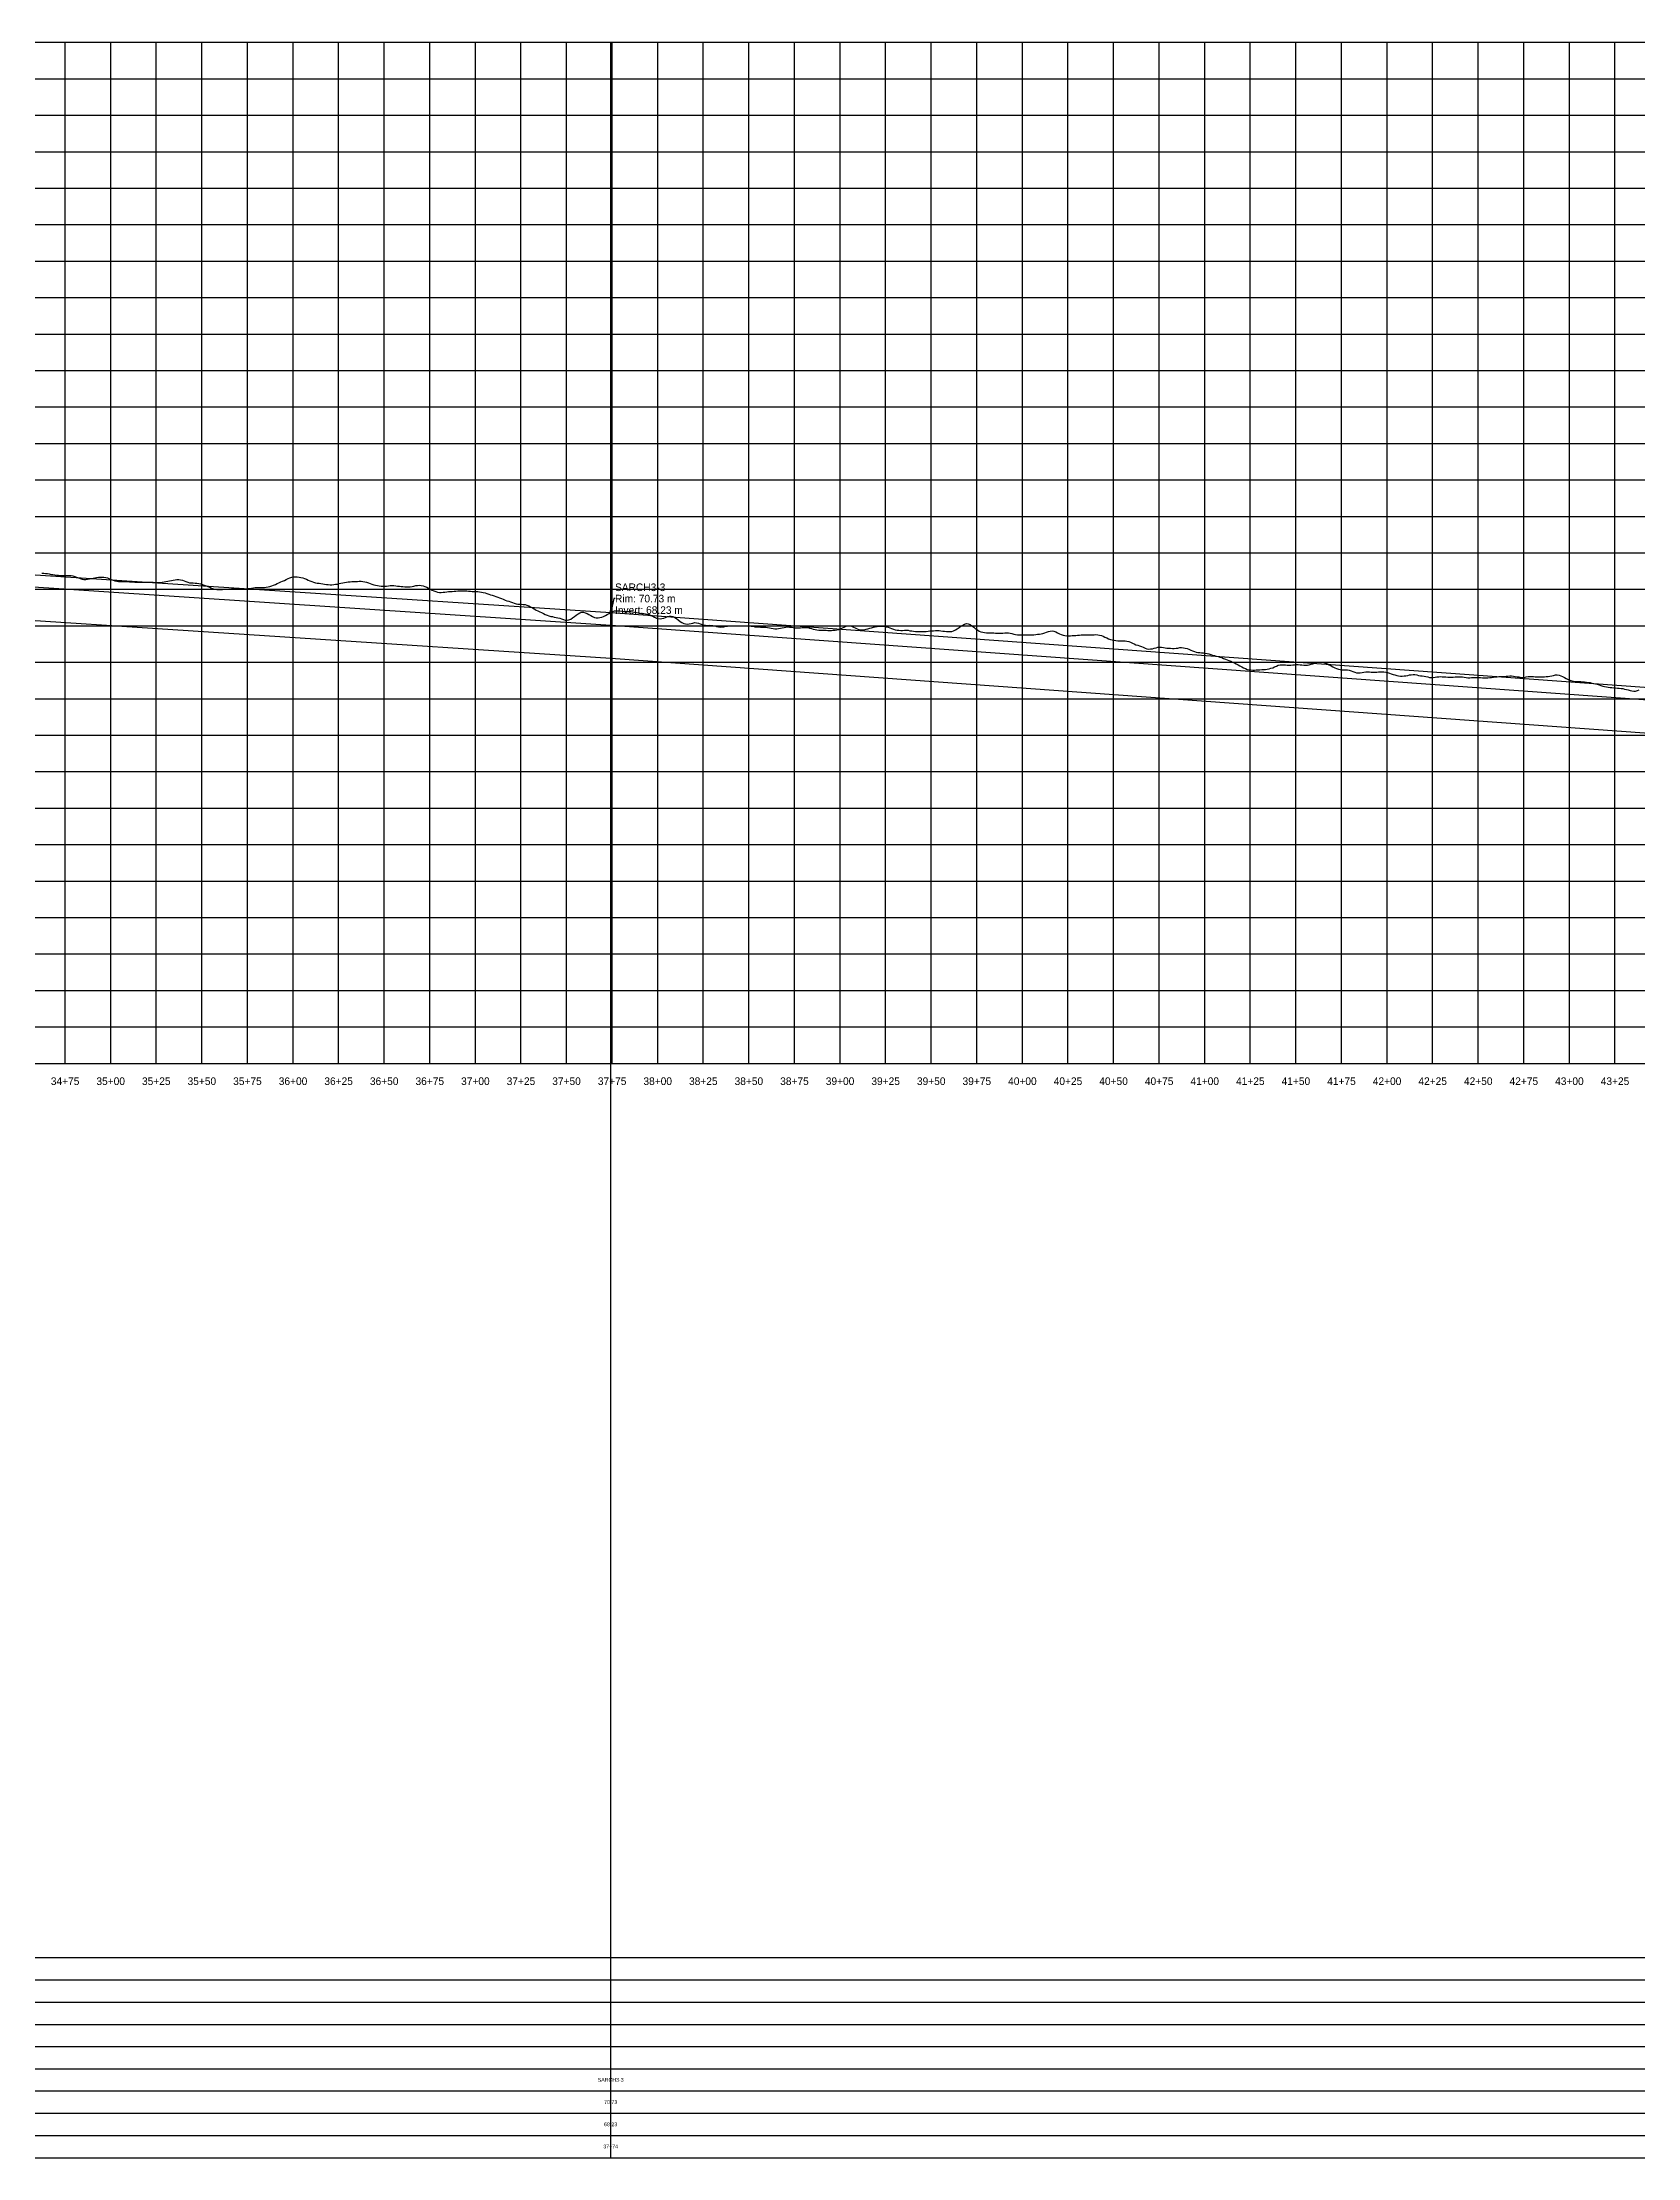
# Model space of a CAD drawing. Extents: x -64 to 6906, y -140 to 1027.
# Drawn here: x 3462 to 4337, y -140 to 1020 of the extents above; entities that cross this region are included whole.
import ezdxf
from ezdxf.enums import TextEntityAlignment as Align

# ---------------------------------------------------------------- set-up
doc = ezdxf.new("R2010")
doc.units = 0
for name, color, linetype in [('Annotation', 7, 'Continuous'), ('Annotation_Table', 254, 'Continuous'), ('Crown', 7, 'Continuous'), ('Grid', 254, 'Continuous'), ('Grid_Text', 7, 'Continuous'), ('Ground_Elevation', 3, 'Continuous'), ('Hydraulic_Grade', 5, 'Continuous'), ('Invert', 7, 'Continuous'), ('Structure', 7, 'Continuous')]:
    doc.layers.add(name, color=color, linetype=linetype)

msp = doc.modelspace()

# ---------------------------------------------------------------- linework, layer by layer
at = {"layer": 'Annotation', "color": 0}
msp.add_lwpolyline([(3774.2, 707.3), (3774, 708.2), (3774.8, 708.1)], close=True, dxfattribs=at)
msp.add_lwpolyline([(3776.6, 714.9), (3775.9, 714.9), (3774.2, 707.3)], dxfattribs=at)
at = {"layer": 'Annotation_Table', "color": 254}
for points in [[(3774.2, -140.2), (3774.2, 1020)], [(-25, -30.5), (6874.9, -30.5)], [(-25, -42.7), (6874.9, -42.7)], [(-25, -54.9), (6874.9, -54.9)], [(-25, -67.1), (6874.9, -67.1)], [(-25, -79.2), (6874.9, -79.2)], [(-25, -91.4), (6874.9, -91.4)], [(-25, -103.6), (6874.9, -103.6)], [(-25, -115.8), (6874.9, -115.8)], [(-25, -128), (6874.9, -128)], [(-25, -140.2), (6874.9, -140.2)]]:
    msp.add_lwpolyline(points, dxfattribs=at)
at = {"layer": 'Crown', "color": 0}
for points in [[(3014.3, 757), (3774.2, 707.3)], [(3774.2, 707.3), (3774.2, 707.3)], [(3774.2, 707.3), (5953.3, 549.9)]]:
    msp.add_lwpolyline(points, dxfattribs=at)
at = {"layer": 'Grid', "color": 254}
for points in [[(-25, 1020), (6875, 1020)], [(3475, 460), (3475, 1020)], [(3500, 460), (3500, 1020)], [(3525, 460), (3525, 1020)], [(3550, 460), (3550, 1020)], [(3575, 460), (3575, 1020)], [(3600, 460), (3600, 1020)], [(3625, 460), (3625, 1020)], [(3650, 460), (3650, 1020)], [(3675, 460), (3675, 1020)], [(3700, 460), (3700, 1020)], [(3725, 460), (3725, 1020)], [(3750, 460), (3750, 1020)], [(3775, 460), (3775, 1020)], [(3800, 460), (3800, 1020)], [(3825, 460), (3825, 1020)], [(3850, 460), (3850, 1020)], [(3875, 460), (3875, 1020)], [(3900, 460), (3900, 1020)], [(3925, 460), (3925, 1020)], [(3950, 460), (3950, 1020)], [(3975, 460), (3975, 1020)], [(4000, 460), (4000, 1020)], [(4025, 460), (4025, 1020)], [(4050, 460), (4050, 1020)], [(4075, 460), (4075, 1020)], [(4100, 460), (4100, 1020)], [(4125, 460), (4125, 1020)], [(4150, 460), (4150, 1020)], [(4175, 460), (4175, 1020)], [(4200, 460), (4200, 1020)], [(4225, 460), (4225, 1020)], [(4250, 460), (4250, 1020)], [(4275, 460), (4275, 1020)], [(4300, 460), (4300, 1020)], [(4325, 460), (4325, 1020)], [(-25, 1000), (6875, 1000)], [(-25, 980), (6875, 980)], [(-25, 960), (6875, 960)], [(-25, 940), (6875, 940)], [(-25, 920), (6875, 920)], [(-25, 900), (6875, 900)], [(-25, 880), (6875, 880)], [(-25, 860), (6875, 860)], [(-25, 840), (6875, 840)], [(-25, 820), (6875, 820)], [(-25, 800), (6875, 800)], [(-25, 780), (6875, 780)], [(-25, 760), (6875, 760)], [(-25, 740), (6875, 740)], [(-25, 720), (6875, 720)], [(-25, 700), (6875, 700)], [(-25, 680), (6875, 680)], [(-25, 660), (6875, 660)], [(-25, 640), (6875, 640)], [(-25, 620), (6875, 620)], [(-25, 600), (6875, 600)], [(-25, 580), (6875, 580)], [(-25, 560), (6875, 560)], [(-25, 540), (6875, 540)], [(-25, 520), (6875, 520)], [(-25, 500), (6875, 500)], [(-25, 480), (6875, 480)], [(-25, 460), (6875, 460)]]:
    msp.add_lwpolyline(points, dxfattribs=at)
at = {"layer": 'Ground_Elevation', "color": 3}
msp.add_lwpolyline([(3462.3, 728.9), (3463.3, 728.8), (3464.3, 728.7), (3465.3, 728.6), (3466.3, 728.4), (3467.3, 728.2), (3468.3, 728.1), (3469.3, 728), (3470.3, 727.8), (3471.3, 727.7), (3472.3, 727.6), (3473.3, 727.5), (3474.3, 727.5), (3475.3, 727.5), (3476.3, 727.5), (3477.3, 727.5), (3478.3, 727.5), (3479.3, 727.3), (3480.3, 727.1), (3481.3, 726.7), (3482.3, 726.3), (3483.3, 725.9), (3484.3, 725.6), (3485.3, 725.4), (3486.3, 725.4), (3487.3, 725.5), (3488.3, 725.7), (3489.3, 725.9), (3490.3, 726.1), (3491.3, 726.3), (3492.3, 726.5), (3493.3, 726.6), (3494.3, 726.7), (3495.3, 726.7), (3496.3, 726.6), (3497.3, 726.4), (3498.3, 726.2), (3499.3, 725.8), (3500.3, 725.4), (3501.3, 725), (3502.3, 724.7), (3503.3, 724.5), (3504.3, 724.3), (3505.3, 724.2), (3506.3, 724.2), (3507.3, 724.2), (3508.3, 724.2), (3509.3, 724.2), (3510.3, 724.1), (3511.3, 724), (3512.3, 724), (3513.3, 723.9), (3514.3, 723.9), (3515.3, 723.9), (3516.3, 723.9), (3517.3, 723.9), (3518.3, 723.9), (3519.3, 723.9), (3520.3, 723.9), (3521.3, 723.9), (3522.3, 723.9), (3523.3, 723.9), (3524.3, 723.8), (3525.3, 723.8), (3526.3, 723.8), (3527.3, 723.8), (3528.3, 723.9), (3529.3, 724.1), (3530.3, 724.3), (3531.3, 724.4), (3532.3, 724.6), (3533.3, 724.8), (3534.3, 725), (3535.3, 725.1), (3536.3, 725.3), (3537.3, 725.3), (3538.3, 725.2), (3539.3, 725), (3540.3, 724.6), (3541.3, 724.2), (3542.3, 723.9), (3543.3, 723.6), (3544.3, 723.5), (3545.3, 723.5), (3546.3, 723.4), (3547.3, 723.3), (3548.3, 723.2), (3549.3, 723), (3550.3, 722.6), (3551.3, 722.3), (3552.3, 721.9), (3553.3, 721.5), (3554.3, 721.1), (3555.3, 720.6), (3556.3, 720.3), (3557.3, 720), (3558.3, 719.9), (3559.3, 719.8), (3560.3, 719.8), (3561.3, 719.9), (3562.3, 720), (3563.3, 720), (3564.3, 720.1), (3565.3, 720.1), (3566.3, 720.2), (3567.3, 720.3), (3568.3, 720.3), (3569.3, 720.3), (3570.3, 720.3), (3571.3, 720.2), (3572.3, 720.1), (3573.3, 720.1), (3574.3, 720.2), (3575.3, 720.4), (3576.3, 720.5), (3577.3, 720.7), (3578.3, 720.8), (3579.3, 720.9), (3580.3, 720.9), (3581.3, 720.9), (3582.3, 720.9), (3583.3, 720.9), (3584.3, 721), (3585.3, 721.1), (3586.3, 721.3), (3587.3, 721.6), (3588.3, 721.9), (3589.3, 722.3), (3590.3, 722.7), (3591.3, 723.1), (3592.3, 723.6), (3593.3, 724), (3594.3, 724.5), (3595.3, 724.9), (3596.3, 725.4), (3597.3, 725.9), (3598.3, 726.3), (3599.3, 726.6), (3600.3, 726.8), (3601.3, 726.8), (3602.3, 726.8), (3603.3, 726.7), (3604.3, 726.5), (3605.3, 726.3), (3606.3, 726), (3607.3, 725.5), (3608.3, 725), (3609.3, 724.6), (3610.3, 724.2), (3611.3, 723.9), (3612.3, 723.6), (3613.3, 723.4), (3614.3, 723.3), (3615.3, 723.1), (3616.3, 723), (3617.3, 722.8), (3618.3, 722.7), (3619.3, 722.6), (3620.3, 722.5), (3621.3, 722.5), (3622.3, 722.6), (3623.3, 722.8), (3624.3, 722.9), (3625.3, 723.1), (3626.3, 723.3), (3627.3, 723.5), (3628.3, 723.8), (3629.3, 723.9), (3630.3, 724), (3631.3, 724.1), (3632.3, 724.2), (3633.3, 724.2), (3634.3, 724.3), (3635.3, 724.3), (3636.3, 724.4), (3637.3, 724.4), (3638.3, 724.3), (3639.3, 724.1), (3640.3, 723.9), (3641.3, 723.5), (3642.3, 723.1), (3643.3, 722.8), (3644.3, 722.5), (3645.3, 722.2), (3646.3, 722), (3647.3, 721.9), (3648.3, 721.8), (3649.3, 721.8), (3650.3, 721.8), (3651.3, 721.8), (3652.3, 721.9), (3653.3, 722), (3654.3, 722.1), (3655.3, 722), (3656.3, 721.9), (3657.3, 721.8), (3658.3, 721.7), (3659.3, 721.6), (3660.3, 721.5), (3661.3, 721.4), (3662.3, 721.4), (3663.3, 721.3), (3664.3, 721.4), (3665.3, 721.5), (3666.3, 721.7), (3667.3, 722), (3668.3, 722.1), (3669.3, 722.2), (3670.3, 722.1), (3671.3, 721.9), (3672.3, 721.6), (3673.3, 721.2), (3674.3, 720.7), (3675.3, 720.1), (3676.3, 719.6), (3677.3, 719.2), (3678.3, 718.8), (3679.3, 718.5), (3680.3, 718.3), (3681.3, 718.3), (3682.3, 718.4), (3683.3, 718.5), (3684.3, 718.6), (3685.3, 718.7), (3686.3, 718.8), (3687.3, 718.8), (3688.3, 718.9), (3689.3, 719), (3690.3, 719.1), (3691.3, 719.2), (3692.3, 719.2), (3693.3, 719.2), (3694.3, 719.2), (3695.3, 719.1), (3696.3, 719), (3697.3, 718.9), (3698.3, 718.8), (3699.3, 718.7), (3700.3, 718.7), (3701.3, 718.7), (3702.3, 718.6), (3703.3, 718.5), (3704.3, 718.3), (3705.3, 718), (3706.3, 717.7), (3707.3, 717.3), (3708.3, 717), (3709.3, 716.7), (3710.3, 716.4), (3711.3, 716.1), (3712.3, 715.7), (3713.3, 715.3), (3714.3, 714.9), (3715.3, 714.5), (3716.3, 714.1), (3717.3, 713.7), (3718.3, 713.4), (3719.3, 713.1), (3720.3, 712.8), (3721.3, 712.4), (3722.3, 712.1), (3723.3, 711.9), (3724.3, 711.8), (3725.3, 711.8), (3726.3, 711.7), (3727.3, 711.6), (3728.3, 711.3), (3729.3, 710.9), (3730.3, 710.4), (3731.3, 709.8), (3732.3, 709.2), (3733.3, 708.6), (3734.3, 708.1), (3735.3, 707.7), (3736.3, 707.2), (3737.3, 706.7), (3738.3, 706.2), (3739.3, 705.8), (3740.3, 705.4), (3741.3, 705.1), (3742.3, 705), (3743.3, 704.8), (3744.3, 704.6), (3745.3, 704.4), (3746.3, 704.1), (3747.3, 703.8), (3748.3, 703.4), (3749.3, 703.1), (3750.3, 703.1), (3751.3, 703.3), (3752.3, 703.7), (3753.3, 704.3), (3754.3, 705), (3755.3, 705.8), (3756.3, 706.6), (3757.3, 707.1), (3758.3, 707.4), (3759.3, 707.4), (3760.3, 707.1), (3761.3, 706.7), (3762.3, 706.1), (3763.3, 705.6), (3764.3, 705), (3765.3, 704.5), (3766.3, 704.4), (3767.3, 704.4), (3768.3, 704.5), (3769.3, 704.7), (3770.3, 705), (3771.3, 705.6), (3772.3, 706.2), (3773.3, 706.8), (3774.3, 707.3), (3775.3, 707.8), (3776.3, 708.1), (3777.3, 708.2), (3778.3, 708.2), (3779.3, 708.1), (3780.3, 708), (3781.3, 707.9), (3782.3, 707.9), (3783.3, 707.8), (3784.3, 707.8), (3785.3, 707.8), (3786.3, 707.6), (3787.3, 707.4), (3788.3, 707.2), (3789.3, 707), (3790.3, 706.9), (3791.3, 706.8), (3792.3, 706.7), (3793.3, 706.6), (3794.3, 706.4), (3795.3, 706.1), (3796.3, 705.7), (3797.3, 705.2), (3798.3, 704.7), (3799.3, 704.2), (3800.3, 703.9), (3801.3, 703.8), (3802.3, 703.9), (3803.3, 704.2), (3804.3, 704.6), (3805.3, 705), (3806.3, 705.2), (3807.3, 705.3), (3808.3, 705.1), (3809.3, 704.6), (3810.3, 704), (3811.3, 703.2), (3812.3, 702.4), (3813.3, 701.7), (3814.3, 701.2), (3815.3, 701), (3816.3, 700.9), (3817.3, 701), (3818.3, 701.2), (3819.3, 701.5), (3820.3, 701.7), (3821.3, 701.6), (3822.3, 701.4), (3823.3, 701), (3824.3, 700.6), (3825.3, 700.4), (3826.3, 700.3), (3827.3, 700.2), (3828.3, 700.3), (3829.3, 700.2), (3830.3, 700.1), (3831.3, 699.9), (3832.3, 699.6), (3833.3, 699.4), (3834.3, 699.3), (3835.3, 699.4), (3836.3, 699.5), (3837.3, 699.7), (3838.3, 699.8), (3839.3, 699.9), (3840.3, 700), (3841.3, 700), (3842.3, 700), (3843.3, 699.9), (3844.3, 700), (3845.3, 700), (3846.3, 700), (3847.3, 700), (3848.3, 700), (3849.3, 699.9), (3850.3, 699.9), (3851.3, 699.8), (3852.3, 699.7), (3853.3, 699.5), (3854.3, 699.4), (3855.3, 699.4), (3856.3, 699.3), (3857.3, 699.3), (3858.3, 699.3), (3859.3, 699.2), (3860.3, 699.1), (3861.3, 698.9), (3862.3, 698.7), (3863.3, 698.5), (3864.3, 698.4), (3865.3, 698.4), (3866.3, 698.5), (3867.3, 698.7), (3868.3, 698.9), (3869.3, 699), (3870.3, 699.3), (3871.3, 699.4), (3872.3, 699.3), (3873.3, 699.2), (3874.3, 699), (3875.3, 698.9), (3876.3, 698.8), (3877.3, 698.8), (3878.3, 698.9), (3879.3, 699), (3880.3, 699), (3881.3, 699.1), (3882.3, 699), (3883.3, 698.7), (3884.3, 698.5), (3885.3, 698.2), (3886.3, 697.9), (3887.3, 697.7), (3888.3, 697.6), (3889.3, 697.5), (3890.3, 697.5), (3891.3, 697.5), (3892.3, 697.5), (3893.3, 697.4), (3894.3, 697.4), (3895.3, 697.4), (3896.3, 697.5), (3897.3, 697.5), (3898.3, 697.7), (3899.3, 697.9), (3900.3, 698.4), (3901.3, 698.9), (3902.3, 699.3), (3903.3, 699.7), (3904.3, 699.9), (3905.3, 699.9), (3906.3, 699.7), (3907.3, 699.3), (3908.3, 698.8), (3909.3, 698.4), (3910.3, 698), (3911.3, 697.8), (3912.3, 697.7), (3913.3, 697.8), (3914.3, 698.1), (3915.3, 698.4), (3916.3, 698.7), (3917.3, 698.9), (3918.3, 699.2), (3919.3, 699.4), (3920.3, 699.6), (3921.3, 699.8), (3922.3, 699.8), (3923.3, 699.8), (3924.3, 699.7), (3925.3, 699.4), (3926.3, 699.2), (3927.3, 698.9), (3928.3, 698.5), (3929.3, 698.1), (3930.3, 697.8), (3931.3, 697.6), (3932.3, 697.5), (3933.3, 697.4), (3934.3, 697.4), (3935.3, 697.5), (3936.3, 697.5), (3937.3, 697.5), (3938.3, 697.3), (3939.3, 697.2), (3940.3, 697), (3941.3, 696.9), (3942.3, 696.8), (3943.3, 696.8), (3944.3, 696.8), (3945.3, 696.8), (3946.3, 696.8), (3947.3, 696.9), (3948.3, 697), (3949.3, 697.2), (3950.3, 697.3), (3951.3, 697.3), (3952.3, 697.4), (3953.3, 697.4), (3954.3, 697.4), (3955.3, 697.3), (3956.3, 697.1), (3957.3, 697), (3958.3, 696.8), (3959.3, 696.8), (3960.3, 696.8), (3961.3, 696.9), (3962.3, 697.2), (3963.3, 697.7), (3964.3, 698.3), (3965.3, 699), (3966.3, 699.7), (3967.3, 700.4), (3968.3, 700.9), (3969.3, 701.2), (3970.3, 701), (3971.3, 700.6), (3972.3, 700), (3973.3, 699.2), (3974.3, 698.4), (3975.3, 697.7), (3976.3, 697.1), (3977.3, 696.7), (3978.3, 696.4), (3979.3, 696.3), (3980.3, 696.2), (3981.3, 696.2), (3982.3, 696.2), (3983.3, 696.1), (3984.3, 696.1), (3985.3, 696), (3986.3, 695.9), (3987.3, 695.9), (3988.3, 696), (3989.3, 696), (3990.3, 696.1), (3991.3, 696.2), (3992.3, 696.1), (3993.3, 695.9), (3994.3, 695.7), (3995.3, 695.4), (3996.3, 695.2), (3997.3, 695.1), (3998.3, 695), (3999.3, 695.1), (4000.3, 695.1), (4001.3, 695.1), (4002.3, 695.1), (4003.3, 695.1), (4004.3, 695), (4005.3, 695), (4006.3, 695.1), (4007.3, 695.2), (4008.3, 695.3), (4009.3, 695.4), (4010.3, 695.5), (4011.3, 695.8), (4012.3, 696.1), (4013.3, 696.4), (4014.3, 696.8), (4015.3, 697.1), (4016.3, 697.2), (4017.3, 697), (4018.3, 696.7), (4019.3, 696.1), (4020.3, 695.6), (4021.3, 695.2), (4022.3, 694.8), (4023.3, 694.6), (4024.3, 694.5), (4025.3, 694.5), (4026.3, 694.5), (4027.3, 694.6), (4028.3, 694.6), (4029.3, 694.7), (4030.3, 694.8), (4031.3, 694.9), (4032.3, 695), (4033.3, 695), (4034.3, 695), (4035.3, 695), (4036.3, 695), (4037.3, 695.1), (4038.3, 695.1), (4039.3, 695.1), (4040.3, 695.2), (4041.3, 695.1), (4042.3, 694.9), (4043.3, 694.6), (4044.3, 694.2), (4045.3, 693.8), (4046.3, 693.3), (4047.3, 692.9), (4048.3, 692.5), (4049.3, 692.3), (4050.3, 692.1), (4051.3, 691.9), (4052.3, 691.7), (4053.3, 691.7), (4054.3, 691.7), (4055.3, 691.7), (4056.3, 691.7), (4057.3, 691.6), (4058.3, 691.4), (4059.3, 691), (4060.3, 690.5), (4061.3, 690), (4062.3, 689.6), (4063.3, 689.3), (4064.3, 689), (4065.3, 688.6), (4066.3, 688.2), (4067.3, 687.7), (4068.3, 687.4), (4069.3, 687.2), (4070.3, 687.3), (4071.3, 687.4), (4072.3, 687.7), (4073.3, 687.9), (4074.3, 688.2), (4075.3, 688.3), (4076.3, 688.2), (4077.3, 688.1), (4078.3, 687.9), (4079.3, 687.8), (4080.3, 687.8), (4081.3, 687.8), (4082.3, 687.6), (4083.3, 687.6), (4084.3, 687.7), (4085.3, 687.8), (4086.3, 688), (4087.3, 688), (4088.3, 687.9), (4089.3, 687.8), (4090.3, 687.5), (4091.3, 687.1), (4092.3, 686.7), (4093.3, 686.2), (4094.3, 685.8), (4095.3, 685.5), (4096.3, 685.3), (4097.3, 685.3), (4098.3, 685.2), (4099.3, 685.1), (4100.3, 685), (4101.3, 684.8), (4102.3, 684.6), (4103.3, 684.2), (4104.3, 683.9), (4105.3, 683.6), (4106.3, 683.3), (4107.3, 683.1), (4108.3, 682.8), (4109.3, 682.5), (4110.3, 682.1), (4111.3, 681.7), (4112.3, 681.3), (4113.3, 680.9), (4114.3, 680.5), (4115.3, 680), (4116.3, 679.6), (4117.3, 679.1), (4118.3, 678.6), (4119.3, 678), (4120.3, 677.4), (4121.3, 676.9), (4122.3, 676.5), (4123.3, 676.1), (4124.3, 675.9), (4125.3, 675.8), (4126.3, 675.7), (4127.3, 675.7), (4128.3, 675.8), (4129.3, 675.8), (4130.3, 675.9), (4131.3, 676), (4132.3, 676.1), (4133.3, 676.1), (4134.3, 676.2), (4135.3, 676.4), (4136.3, 676.7), (4137.3, 677), (4138.3, 677.5), (4139.3, 677.9), (4140.3, 678.3), (4141.3, 678.5), (4142.3, 678.6), (4143.3, 678.6), (4144.3, 678.5), (4145.3, 678.4), (4146.3, 678.4), (4147.3, 678.4), (4148.3, 678.5), (4149.3, 678.6), (4150.3, 678.7), (4151.3, 678.7), (4152.3, 678.6), (4153.3, 678.5), (4154.3, 678.4), (4155.3, 678.3), (4156.3, 678.4), (4157.3, 678.6), (4158.3, 678.9), (4159.3, 679.2), (4160.3, 679.5), (4161.3, 679.8), (4162.3, 680), (4163.3, 680.1), (4164.3, 680), (4165.3, 679.9), (4166.3, 679.5), (4167.3, 679.1), (4168.3, 678.6), (4169.3, 678), (4170.3, 677.5), (4171.3, 676.9), (4172.3, 676.5), (4173.3, 676.2), (4174.3, 676), (4175.3, 675.8), (4176.3, 675.8), (4177.3, 675.8), (4178.3, 675.8), (4179.3, 675.6), (4180.3, 675.3), (4181.3, 674.9), (4182.3, 674.5), (4183.3, 674.2), (4184.3, 674.2), (4185.3, 674.2), (4186.3, 674.4), (4187.3, 674.6), (4188.3, 674.8), (4189.3, 674.8), (4190.3, 674.7), (4191.3, 674.6), (4192.3, 674.6), (4193.3, 674.6), (4194.3, 674.6), (4195.3, 674.7), (4196.3, 674.8), (4197.3, 674.8), (4198.3, 674.7), (4199.3, 674.6), (4200.3, 674.3), (4201.3, 674), (4202.3, 673.6), (4203.3, 673.3), (4204.3, 673), (4205.3, 672.7), (4206.3, 672.5), (4207.3, 672.3), (4208.3, 672.3), (4209.3, 672.5), (4210.3, 672.6), (4211.3, 672.8), (4212.3, 673), (4213.3, 673.1), (4214.3, 673.2), (4215.3, 673.2), (4216.3, 673), (4217.3, 672.8), (4218.3, 672.6), (4219.3, 672.5), (4220.3, 672.3), (4221.3, 672.1), (4222.3, 671.9), (4223.3, 671.7), (4224.3, 671.7), (4225.3, 671.7), (4226.3, 671.8), (4227.3, 671.9), (4228.3, 672), (4229.3, 672.1), (4230.3, 672), (4231.3, 672), (4232.3, 671.9), (4233.3, 671.8), (4234.3, 671.8), (4235.3, 671.8), (4236.3, 671.8), (4237.3, 671.9), (4238.3, 672), (4239.3, 672), (4240.3, 672), (4241.3, 671.9), (4242.3, 671.8), (4243.3, 671.6), (4244.3, 671.5), (4245.3, 671.5), (4246.3, 671.6), (4247.3, 671.7), (4248.3, 671.7), (4249.3, 671.7), (4250.3, 671.7), (4251.3, 671.6), (4252.3, 671.5), (4253.3, 671.5), (4254.3, 671.5), (4255.3, 671.5), (4256.3, 671.6), (4257.3, 671.7), (4258.3, 671.8), (4259.3, 671.9), (4260.3, 672), (4261.3, 672.1), (4262.3, 672.1), (4263.3, 672.2), (4264.3, 672.2), (4265.3, 672.3), (4266.3, 672.4), (4267.3, 672.5), (4268.3, 672.5), (4269.3, 672.4), (4270.3, 672.2), (4271.3, 672), (4272.3, 671.9), (4273.3, 671.7), (4274.3, 671.6), (4275.3, 671.7), (4276.3, 671.9), (4277.3, 672.1), (4278.3, 672.2), (4279.3, 672.2), (4280.3, 672.1), (4281.3, 672), (4282.3, 672), (4283.3, 672), (4284.3, 672), (4285.3, 672), (4286.3, 672), (4287.3, 672.1), (4288.3, 672.2), (4289.3, 672.3), (4290.3, 672.5), (4291.3, 672.8), (4292.3, 673), (4293.3, 673), (4294.3, 672.9), (4295.3, 672.6), (4296.3, 672.2), (4297.3, 671.7), (4298.3, 671.1), (4299.3, 670.6), (4300.3, 670.2), (4301.3, 669.8), (4302.3, 669.6), (4303.3, 669.5), (4304.3, 669.4), (4305.3, 669.4), (4306.3, 669.4), (4307.3, 669.3), (4308.3, 669.2), (4309.3, 669.1), (4310.3, 668.9), (4311.3, 668.8), (4312.3, 668.6), (4313.3, 668.4), (4314.3, 668.2), (4315.3, 667.9), (4316.3, 667.6), (4317.3, 667.2), (4318.3, 666.9), (4319.3, 666.7), (4320.3, 666.5), (4321.3, 666.3), (4322.3, 666.2), (4323.3, 666.1), (4324.3, 666), (4325.3, 665.9), (4326.3, 665.8), (4327.3, 665.7), (4328.3, 665.6), (4329.3, 665.5), (4330.3, 665.3), (4331.3, 665.1), (4332.3, 664.8), (4333.3, 664.5), (4334.3, 664.3), (4335.3, 664.1), (4336.3, 664.2), (4337.3, 664.4), (4338.3, 664.8)], dxfattribs=at)
at = {"layer": 'Hydraulic_Grade', "color": 5}
for points in [[(3014.3, 750.7), (3774.2, 700.4)], [(3774.2, 700.4), (3774.2, 700.4)], [(3774.2, 700.4), (5953.3, 543.5)]]:
    msp.add_lwpolyline(points, dxfattribs=at)
at = {"layer": 'Invert', "color": 0}
for points in [[(3014.3, 732), (3774.2, 682.3)], [(3774.2, 682.3), (3774.2, 682.3)], [(3774.2, 682.3), (5953.3, 524.9)]]:
    msp.add_lwpolyline(points, dxfattribs=at)
at = {"layer": 'Structure', "color": 0}
msp.add_lwpolyline([(3774.2, 707.3), (3774.2, 682.3)], dxfattribs=at)
msp.add_lwpolyline([(3774.2, 707.3), (3774.2, 682.3)], dxfattribs=at)

# ---------------------------------------------------------------- texts
at = {"layer": 'Annotation', "color": 0}
for s, height, p in [('SARCH3-3', 4.17, (3776.6, 721.1)), ('Rim: 70.73 m', 4.167, (3776.6, 714.9)), ('Invert: 68.23 m', 4.167, (3776.6, 708.6))]:
    msp.add_text(s, height=height, dxfattribs=at).set_placement(p, align=Align.MIDDLE_LEFT)
at = {"layer": 'Annotation_Table', "color": 0}
for s, p in [('SARCH3-3', (3774.2, -97.5)), ('70.73', (3774.2, -109.7)), ('68.23', (3774.2, -121.9)), ('37+74', (3774.2, -134.1))]:
    msp.add_text(s, height=2.08, dxfattribs=at).set_placement(p, align=Align.MIDDLE_CENTER)
at = {"layer": 'Grid_Text', "color": 0}
for s, p in [('34+75', (3475, 452.3)), ('35+00', (3500, 452.3)), ('35+25', (3525, 452.3)), ('35+50', (3550, 452.3)), ('35+75', (3575, 452.3)), ('36+00', (3600, 452.3)), ('36+25', (3625, 452.3)), ('36+50', (3650, 452.3)), ('36+75', (3675, 452.3)), ('37+00', (3700, 452.3)), ('37+25', (3725, 452.3)), ('37+50', (3750, 452.3)), ('37+75', (3775, 452.3)), ('38+00', (3800, 452.3)), ('38+25', (3825, 452.3)), ('38+50', (3850, 452.3)), ('38+75', (3875, 452.3)), ('39+00', (3900, 452.3)), ('39+25', (3925, 452.3)), ('39+50', (3950, 452.3)), ('39+75', (3975, 452.3)), ('40+00', (4000, 452.3)), ('40+25', (4025, 452.3)), ('40+50', (4050, 452.3)), ('40+75', (4075, 452.3)), ('41+00', (4100, 452.3)), ('41+25', (4125, 452.3)), ('41+50', (4150, 452.3)), ('41+75', (4175, 452.3)), ('42+00', (4200, 452.3)), ('42+25', (4225, 452.3)), ('42+50', (4250, 452.3)), ('42+75', (4275, 452.3)), ('43+00', (4300, 452.3)), ('43+25', (4325, 452.3))]:
    msp.add_text(s, height=4.17, dxfattribs=at).set_placement(p, align=Align.TOP_CENTER)

doc.saveas('drawing.dxf')
